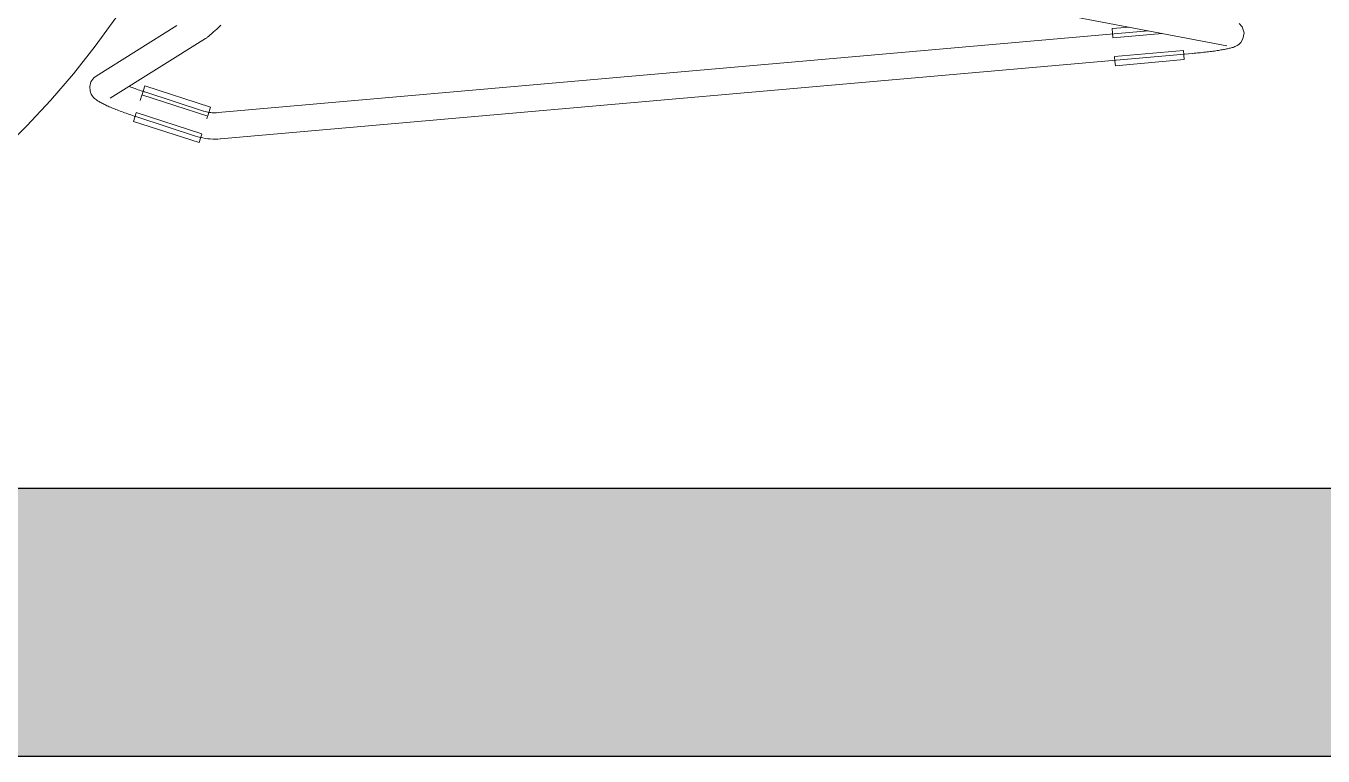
# Model space of a CAD drawing. Header units: millimetres. Extents: x 155927 to 295199, y -4084 to 97293.
# Drawn here: x 228368 to 228960, y 15108 to 15441 of the extents above; entities that cross this region are included whole.
import ezdxf

# ---------------------------------------------------------------- set-up
doc = ezdxf.new("R2010")
doc.units = ezdxf.units.MM
doc.header["$MEASUREMENT"] = 0
for name, color, linetype, lineweight in [('A-WALL', 7, 'CONTINUOUS', 9), ('A-WALL-PATT', 7, 'CONTINUOUS', 9), ('I-FURN', 8, 'CONTINUOUS', 9)]:
    doc.layers.add(name, color=color, linetype=linetype, lineweight=lineweight)

msp = doc.modelspace()

# ---------------------------------------------------------------- hatches: boundary and pattern name
at = {"layer": 'A-WALL-PATT'}
msp.add_hatch(color=256, dxfattribs=at).paths.add_polyline_path([(226350.83, 15107.61), (230353.78, 15107.61), (230353.78, 15229.61), (226350.83, 15229.61)], flags=0)

# ---------------------------------------------------------------- linework, layer by layer
at = {"layer": 'A-WALL', "lineweight": 30}
for p, q in [((230353.78, 15229.61), (226881.08, 15229.61)), ((226350.83, 15107.61), (230353.78, 15107.61))]:
    msp.add_line(p, q, dxfattribs=at)
at = {"layer": 'I-FURN'}
for p, q in [((228816.75, 15450.42), (228916.04, 15431.61)), ((228399.82, 15431.4), (228409.26, 15444.32)), ((228436.97, 15440.87), (228400.21, 15417.84)), ((228454.3, 15438.41), (228454.67, 15438.74)), ((228454.67, 15438.74), (228455.04, 15439.09)), ((228455.04, 15439.09), (228455.43, 15439.44)), ((228455.43, 15439.44), (228455.84, 15439.81)), ((228455.84, 15439.81), (228456.25, 15440.19)), ((228456.25, 15440.19), (228456.67, 15440.58)), ((228456.67, 15440.58), (228457.11, 15440.99)), ((228871.58, 15440.16), (228863.68, 15439.47)), ((228863.86, 15437.42), (228863.68, 15439.47)), ((228923.03, 15440.26), (228921.71, 15441.84)), ((228923.03, 15440.26), (228923.86, 15437.51)), ((228406.58, 15407.67), (228450.16, 15434.98)), ((228450.16, 15434.98), (228450.49, 15435.19)), ((228450.49, 15435.19), (228450.74, 15435.37)), ((228450.74, 15435.37), (228450.97, 15435.55)), ((228450.97, 15435.55), (228451.19, 15435.72)), ((228451.19, 15435.72), (228451.42, 15435.9)), ((228451.42, 15435.9), (228451.65, 15436.09)), ((228451.65, 15436.09), (228451.89, 15436.29)), ((228451.89, 15436.29), (228452.14, 15436.51)), ((228452.14, 15436.51), (228452.41, 15436.74)), ((228452.41, 15436.74), (228452.69, 15436.98)), ((228452.69, 15436.98), (228452.98, 15437.24)), ((228452.98, 15437.24), (228453.29, 15437.51)), ((228453.29, 15437.51), (228453.61, 15437.8)), ((228453.61, 15437.8), (228453.95, 15438.1)), ((228453.95, 15438.1), (228454.3, 15438.41)), ((228880.16, 15438.42), (228455.82, 15401.14)), ((228864.04, 15435.36), (228863.86, 15437.42)), ((228864.06, 15435.24), (228886.54, 15437.21)), ((228922.34, 15433.1), (228921.43, 15432.24)), ((228923.38, 15434.75), (228922.34, 15433.1)), ((228923.86, 15437.51), (228923.38, 15434.75)), ((228389.88, 15418.87), (228399.82, 15431.4)), ((228456.87, 15389.18), (228900.19, 15428.13)), ((228896.21, 15429.55), (228864.8, 15426.79)), ((228864.99, 15424.6), (228864.81, 15426.66)), ((228896.22, 15429.42), (228896.4, 15427.36)), ((228896.4, 15427.36), (228896.58, 15425.32)), ((228900.35, 15428.14), (228900.19, 15428.13)), ((228901.1, 15428.21), (228900.35, 15428.14)), ((228901.85, 15428.28), (228901.1, 15428.21)), ((228902.6, 15428.35), (228901.85, 15428.28)), ((228903.34, 15428.43), (228902.6, 15428.35)), ((228904.08, 15428.5), (228903.34, 15428.43)), ((228904.81, 15428.58), (228904.08, 15428.5)), ((228905.54, 15428.66), (228904.81, 15428.58)), ((228906.26, 15428.74), (228905.54, 15428.66)), ((228906.97, 15428.83), (228906.26, 15428.74)), ((228907.66, 15428.91), (228906.97, 15428.83)), ((228908.35, 15429), (228907.66, 15428.91)), ((228909.03, 15429.08), (228908.35, 15429)), ((228909.69, 15429.17), (228909.03, 15429.08)), ((228910.34, 15429.26), (228909.69, 15429.17)), ((228910.97, 15429.35), (228910.34, 15429.26)), ((228911.59, 15429.44), (228910.97, 15429.35)), ((228912.2, 15429.53), (228911.59, 15429.44)), ((228912.78, 15429.62), (228912.2, 15429.53)), ((228913.35, 15429.72), (228912.78, 15429.62)), ((228913.9, 15429.81), (228913.35, 15429.72)), ((228914.44, 15429.9), (228913.9, 15429.81)), ((228914.95, 15430), (228914.44, 15429.9)), ((228915.45, 15430.09), (228914.95, 15430)), ((228915.92, 15430.19), (228915.45, 15430.09)), ((228916.38, 15430.28), (228915.92, 15430.19)), ((228916.83, 15430.38), (228916.38, 15430.28)), ((228917.25, 15430.48), (228916.83, 15430.38)), ((228917.67, 15430.59), (228917.25, 15430.48)), ((228918.07, 15430.69), (228917.67, 15430.59)), ((228918.46, 15430.81), (228918.07, 15430.69)), ((228918.86, 15430.93), (228918.46, 15430.81)), ((228919.26, 15431.08), (228918.86, 15430.93)), ((228919.69, 15431.24), (228919.26, 15431.08)), ((228920.17, 15431.46), (228919.69, 15431.24)), ((228920.73, 15431.76), (228920.17, 15431.46)), ((228921.43, 15432.24), (228920.73, 15431.76)), ((228865.17, 15422.56), (228864.99, 15424.6)), ((228896.58, 15425.32), (228865.17, 15422.56)), ((228379.44, 15406.75), (228389.88, 15418.87)), ((228397.86, 15415.21), (228397.27, 15412.99)), ((228399.08, 15416.95), (228397.86, 15415.21)), ((228399.08, 15416.95), (228400.21, 15417.84)), ((228397.27, 15412.99), (228397.45, 15411.01)), ((228397.45, 15411.01), (228397.97, 15409.63)), ((228397.97, 15409.63), (228398.54, 15408.72)), ((228415.46, 15413.03), (228416.09, 15412.8)), ((228416.09, 15412.8), (228416.72, 15412.57)), ((228416.72, 15412.57), (228417.37, 15412.33)), ((228417.37, 15412.33), (228418.03, 15412.09)), ((228418.03, 15412.09), (228418.69, 15411.86)), ((228418.69, 15411.86), (228419.37, 15411.62)), ((228419.37, 15411.62), (228420.05, 15411.39)), ((228420.05, 15411.39), (228420.73, 15411.16)), ((228421.06, 15409.17), (228420.25, 15406.69)), ((228420.73, 15411.16), (228421.42, 15410.93)), ((228421.09, 15409.27), (228451.09, 15399.58)), ((228421.13, 15409.39), (228421.76, 15411.36)), ((228421.42, 15410.93), (228422.11, 15410.7)), ((228421.76, 15411.36), (228422.39, 15413.31)), ((228422.11, 15410.7), (228422.44, 15410.59)), ((228452.4, 15403.62), (228422.39, 15413.31)), ((228449.26, 15401.88), (228422.44, 15410.59)), ((228368.52, 15395.05), (228379.44, 15406.75)), ((228398.54, 15408.72), (228399.05, 15408.09)), ((228399.05, 15408.09), (228399.52, 15407.63)), ((228399.52, 15407.63), (228399.95, 15407.26)), ((228399.95, 15407.26), (228400.35, 15406.94)), ((228400.35, 15406.94), (228400.74, 15406.67)), ((228400.74, 15406.67), (228401.13, 15406.41)), ((228401.13, 15406.41), (228401.52, 15406.17)), ((228401.52, 15406.17), (228401.92, 15405.93)), ((228401.92, 15405.93), (228402.33, 15405.7)), ((228402.33, 15405.7), (228402.75, 15405.47)), ((228402.75, 15405.47), (228403.19, 15405.24)), ((228403.19, 15405.24), (228403.65, 15405.02)), ((228403.65, 15405.02), (228404.12, 15404.78)), ((228404.12, 15404.78), (228404.62, 15404.55)), ((228404.62, 15404.55), (228405.13, 15404.32)), ((228405.13, 15404.32), (228405.65, 15404.08)), ((228405.65, 15404.08), (228406.2, 15403.84)), ((228406.2, 15403.84), (228406.76, 15403.6)), ((228406.76, 15403.6), (228407.34, 15403.35)), ((228407.34, 15403.35), (228407.93, 15403.1)), ((228407.93, 15403.1), (228408.54, 15402.85)), ((228452.4, 15403.62), (228451.77, 15401.67)), ((228408.54, 15402.85), (228409.17, 15402.6)), ((228409.17, 15402.6), (228409.81, 15402.35)), ((228409.81, 15402.35), (228410.46, 15402.1)), ((228410.46, 15402.1), (228411.13, 15401.84)), ((228411.13, 15401.84), (228411.81, 15401.59)), ((228411.81, 15401.59), (228412.49, 15401.33)), ((228412.49, 15401.33), (228413.19, 15401.08)), ((228413.19, 15401.08), (228413.9, 15400.83)), ((228413.9, 15400.83), (228414.62, 15400.57)), ((228414.62, 15400.57), (228415.34, 15400.32)), ((228415.34, 15400.32), (228416.07, 15400.07)), ((228416.07, 15400.07), (228416.8, 15399.82)), ((228416.8, 15399.82), (228417.54, 15399.57)), ((228417.18, 15397.16), (228417.81, 15399.11)), ((228447.18, 15387.47), (228417.18, 15397.16)), ((228417.54, 15399.57), (228418.28, 15399.33)), ((228417.81, 15399.11), (228418.44, 15401.08)), ((228418.28, 15399.33), (228418.73, 15399.18)), ((228448.49, 15391.51), (228418.48, 15401.2)), ((228418.73, 15399.18), (228445.55, 15390.47)), ((228449.28, 15401.87), (228449.26, 15401.88)), ((228449.91, 15401.68), (228449.28, 15401.87)), ((228450.55, 15401.52), (228449.91, 15401.68)), ((228451.2, 15401.38), (228450.55, 15401.52)), ((228451.06, 15399.48), (228450.69, 15398.32)), ((228451.77, 15401.67), (228451.13, 15399.7)), ((228451.85, 15401.26), (228451.2, 15401.38)), ((228452.51, 15401.18), (228451.85, 15401.26)), ((228453.17, 15401.11), (228452.51, 15401.18)), ((228453.83, 15401.08), (228453.17, 15401.11)), ((228454.49, 15401.07), (228453.83, 15401.08)), ((228455.16, 15401.09), (228454.49, 15401.07)), ((228455.82, 15401.13), (228455.16, 15401.09)), ((228357.15, 15383.8), (228368.52, 15395.05)), ((228448.45, 15391.39), (228447.81, 15389.42)), ((228445.55, 15390.47), (228446.64, 15390.14)), ((228446.64, 15390.14), (228447.75, 15389.85)), ((228447.81, 15389.42), (228447.18, 15387.47)), ((228447.75, 15389.85), (228448.86, 15389.61)), ((228448.86, 15389.61), (228449.99, 15389.41)), ((228449.99, 15389.41), (228451.12, 15389.26)), ((228451.12, 15389.26), (228452.26, 15389.15)), ((228452.26, 15389.15), (228453.4, 15389.09)), ((228453.4, 15389.09), (228454.54, 15389.07)), ((228454.54, 15389.07), (228455.68, 15389.1)), ((228455.68, 15389.1), (228456.82, 15389.18)), ((228456.82, 15389.18), (228456.87, 15389.18))]:
    msp.add_line(p, q, dxfattribs=at)

doc.saveas('drawing.dxf')
